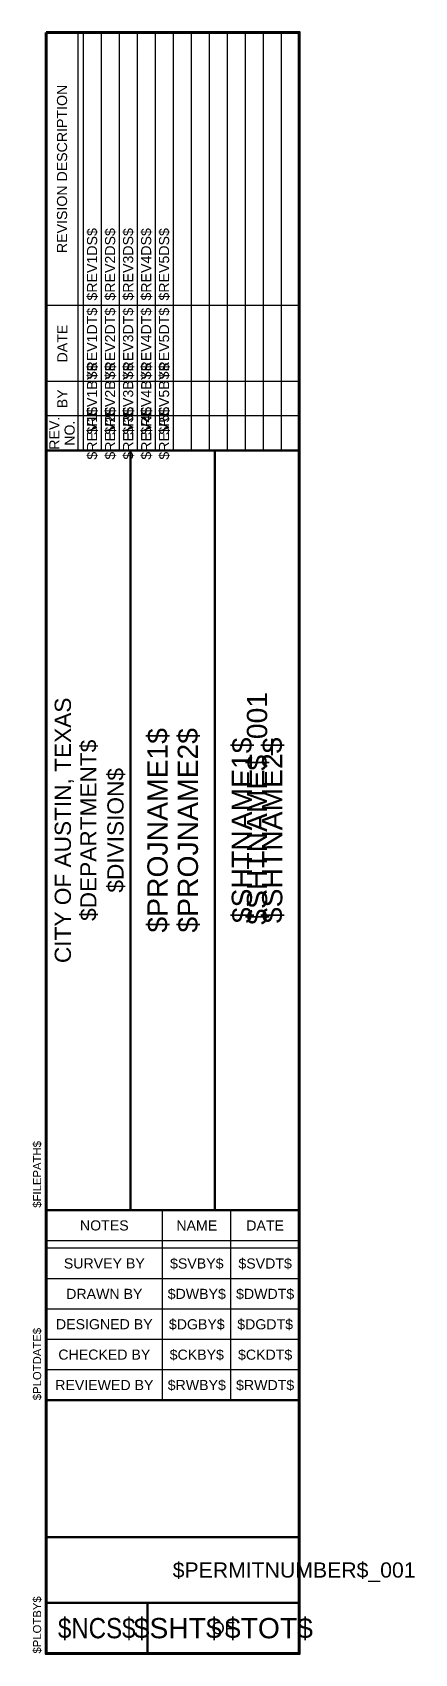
# Model space of a CAD drawing. Extents: x -0.1 to 3.6, y 0 to 16.
import ezdxf
from ezdxf.enums import TextEntityAlignment as Align

# ---------------------------------------------------------------- set-up
doc = ezdxf.new("R2010")
doc.units = 0
doc.header["$LTSCALE"] = 0.01
doc.header["$MEASUREMENT"] = 0
doc.layers.get('Defpoints').update_dxf_attribs({"color": 111, "lineweight": 20})
doc.layers.add('G-ANNO-TTBL', color=7, linetype='Continuous', lineweight=50)
doc.layers.add('G-ANNO-TTBL-TEXT', color=7, linetype='Continuous', lineweight=20)
doc.styles.add('COA', font='arial.ttf')

msp = doc.modelspace()

# ---------------------------------------------------------------- linework, layer by layer
at = {"layer": 'Defpoints'}
msp.add_point((1.25, 1.825), dxfattribs=at)
at = {"layer": 'G-ANNO-TTBL', "lineweight": 120, "flags": 128}
msp.add_lwpolyline([(0, 16), (2.5, 16), (2.5, 0), (0, 0)], close=True, dxfattribs=at)
at = {"layer": 'G-ANNO-TTBL', "lineweight": 25}
for points in [[(0.315, 16), (0.315, 11.875)], [(0.365, 16), (0.365, 11.875)], [(0.543, 16), (0.543, 11.875)], [(0.721, 16), (0.721, 11.875)], [(0.899, 16), (0.899, 11.875)], [(1.076, 16), (1.076, 11.875)], [(1.254, 16), (1.254, 11.875)], [(1.432, 16), (1.432, 11.875)], [(1.61, 16), (1.61, 11.875)], [(1.788, 16), (1.788, 11.875)], [(1.966, 16), (1.966, 11.875)], [(2.144, 16), (2.144, 11.875)], [(2.322, 16), (2.322, 11.875)], [(2.5, 13.305), (0, 13.305)], [(2.5, 12.555), (0, 12.555)], [(2.5, 12.215), (0, 12.215)], [(1.15, 2.5), (1.15, 4.375)], [(1.825, 2.5), (1.825, 4.375)], [(2.5, 4.075), (0, 4.075)], [(2.5, 4), (0, 4)], [(2.5, 3.7), (0, 3.7)], [(2.5, 3.4), (0, 3.4)], [(2.5, 3.1), (0, 3.1)], [(2.5, 2.8), (0, 2.8)]]:
    msp.add_lwpolyline(points, dxfattribs=at)
at = {"layer": 'G-ANNO-TTBL'}
for points in [[(2.5, 11.875), (0, 11.875)], [(0.833, 11.875), (0.833, 4.375)], [(1.667, 11.875), (1.667, 4.375)], [(2.5, 4.375), (0, 4.375)], [(2.5, 2.5), (0, 2.5)], [(0, 1.15), (2.5, 1.15)], [(0, 0.5), (2.5, 0.5)], [(1, 0), (1, 0.5)]]:
    msp.add_lwpolyline(points, dxfattribs=at)

# ---------------------------------------------------------------- texts
at = {"layer": 'G-ANNO-TTBL-TEXT', "linetype": 'ByBlock', "lineweight": -2, "transparency": 16777216, "char_height": 0.1, "attachment_point": 5, "rotation": 90, "style": 'COA'}
for s, insert, width in [('REVISION DESCRIPTION', (0.158, 14.653), 1.78342), ('DATE', (0.16, 12.929), 0.1), ('BY', (0.16, 12.384), 0.1)]:
    msp.add_mtext(s, dxfattribs=dict(at, insert=insert, width=width))
at = {"layer": 'G-ANNO-TTBL-TEXT', "linetype": 'ByBlock', "lineweight": -2, "transparency": 16777216, "insert": (0.158, 12.045), "char_height": 0.1, "attachment_point": 5, "rotation": 90, "line_spacing_factor": 0.9, "style": 'COA'}
msp.add_mtext('REV.\\PNO.', dxfattribs=at)
at = {"layer": 'G-ANNO-TTBL-TEXT', "color": 0, "linetype": 'ByBlock', "lineweight": -2, "transparency": 16777216, "insert": (0.18, 8.125), "char_height": 0.16, "width": 5.63881, "attachment_point": 5, "rotation": 90, "style": 'COA'}
msp.add_mtext('CITY OF AUSTIN, TEXAS  ', dxfattribs=at)
at = {"layer": 'G-ANNO-TTBL-TEXT', "linetype": 'ByBlock', "lineweight": -2, "transparency": 16777216, "char_height": 0.1, "attachment_point": 5, "style": 'COA'}
for s, insert, width in [('NOTES', (0.575, 4.225), 0.48124), ('NAME', (1.488, 4.225), 0.40362), ('DATE', (2.163, 4.225), 0.37258), ('SURVEY BY', (0.575, 3.85), 0.79966), ('DRAWN BY', (0.575, 3.55), 0.75286), ('DESIGNED BY', (0.575, 3.25), 0.95484), ('CHECKED BY', (0.575, 2.95), 0.90825), ('REVIEWED BY', (0.575, 2.65), 0.97033)]:
    msp.add_mtext(s, dxfattribs=dict(at, insert=insert, width=width))
at = {"layer": 'G-ANNO-TTBL-TEXT', "color": 0, "linetype": 'ByBlock', "lineweight": -2, "transparency": 16777216, "insert": (1.75, 0.251), "char_height": 0.12, "attachment_point": 5, "style": 'COA'}
msp.add_mtext_dynamic_manual_height_columns('OF', width=0.75, gutter_width=1, heights=[0], dxfattribs=at)
at = {"layer": 'G-ANNO-TTBL-TEXT', "color": 0, "linetype": 'ByBlock', "lineweight": -2, "transparency": 16777216, "style": 'COA'}
for tag, p in [('$REV1DS$', (0.454, 13.354)), ('$REV2DS$', (0.632, 13.354)), ('$REV3DS$', (0.81, 13.354)), ('$REV4DS$', (0.988, 13.354)), ('$REV5DS$', (1.165, 13.354))]:
    msp.add_attdef(tag, text='####', height=0.1, rotation=90, dxfattribs=at).set_placement(p, align=Align.MIDDLE_LEFT)
for tag, text, height, p in [('$REV1DT$', '####', 0.1, (0.454, 12.929)), ('$REV2DT$', '####', 0.1, (0.632, 12.929)), ('$REV3DT$', '####', 0.1, (0.81, 12.929)), ('$REV4DT$', '####', 0.1, (0.988, 12.929)), ('$REV5DT$', '####', 0.1, (1.165, 12.929)), ('$REV1BY$', '####', 0.1, (0.454, 12.384)), ('$REV2BY$', '####', 0.1, (0.632, 12.384)), ('$REV3BY$', '####', 0.1, (0.81, 12.384)), ('$REV4BY$', '####', 0.1, (0.988, 12.384)), ('$REV5BY$', '####', 0.1, (1.165, 12.384)), ('$REV1$', '####', 0.1, (0.454, 12.044)), ('$REV2$', '####', 0.1, (0.632, 12.044)), ('$REV3$', '####', 0.1, (0.81, 12.044)), ('$REV4$', '####', 0.1, (0.988, 12.044)), ('$REV5$', '####', 0.1, (1.165, 12.044)), ('$PROJNAME1$', 'ASDF1', 0.2, (1.1, 8.125)), ('$PROJNAME2$', 'ASDF2', 0.2, (1.4, 8.125)), ('$DEPARTMENT$', '#####', 0.16, (0.417, 8.125)), ('$SHTNAME1$', 'SHEET NAME 1', 0.2, (1.933, 8.125)), ('$SHTNAME2$', 'ASDF', 0.2, (2.233, 8.125)), ('$DIVISION$', '#####', 0.16, (0.685, 8.125))]:
    msp.add_attdef(tag, text=text, height=height, rotation=90, dxfattribs=at).set_placement(p, align=Align.MIDDLE_CENTER)
msp.add_attdef('$SHTNAME$_001', (2.183, 7.193), '############', height=0.2, rotation=90, dxfattribs=at)
for tag, text, p in [('$FILEPATH$', 'M:\\DEVELOPMENT\\CAD\\BLOCKS_AW.DWG, ----, COA_ESD.STB', (-0.025, 4.4)), ('$PLOTDATE$', '5/16/2017 8:02 AM', (-0.025, 2.5)), ('$PLOTBY$', 'VOICULESCU, ISTVAN', (-0.025, 0))]:
    msp.add_attdef(tag, text=text, height=0.08, rotation=90, dxfattribs=at).set_placement(p, align=Align.BOTTOM_LEFT)
for tag, text, height, p in [('$SVBY$', '####', 0.1, (1.488, 3.85)), ('$SVDT$', '####', 0.1, (2.163, 3.85)), ('$DWBY$', '####', 0.1, (1.488, 3.55)), ('$DWDT$', '####', 0.1, (2.163, 3.55)), ('$DGBY$', '####', 0.1, (1.488, 3.25)), ('$DGDT$', '####', 0.1, (2.163, 3.25)), ('$CKBY$', '####', 0.1, (1.488, 2.95)), ('$CKDT$', '####', 0.1, (2.163, 2.95)), ('$RWBY$', '####', 0.1, (1.488, 2.65)), ('$RWDT$', '####', 0.1, (2.163, 2.65)), ('$SHT$', '%%U1', 0.2, (1.3, 0.251)), ('$TOT$', '%%U1', 0.2, (2.2, 0.251))]:
    msp.add_attdef(tag, text=text, height=height, dxfattribs=at).set_placement(p, align=Align.MIDDLE_CENTER)
msp.add_attdef('$PERMITNUMBER$_001', (1.25, 0.75), '#', height=0.15, dxfattribs=at)
at = {"layer": 'G-ANNO-TTBL-TEXT', "color": 0, "linetype": 'ByBlock', "lineweight": -2, "transparency": 16777216, "style": 'COA', "width": 0.85}
msp.add_attdef('$NCS$', text='SHEET', height=0.2, dxfattribs=at).set_placement((0.5, 0.251), align=Align.MIDDLE_CENTER)

doc.saveas('drawing.dxf')
